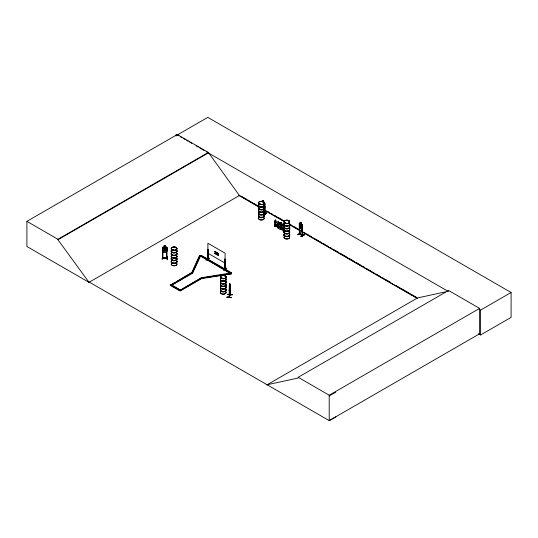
<?xml version="1.0" encoding="UTF-8"?>
<svg xmlns="http://www.w3.org/2000/svg" width="538" height="538" viewBox="0 0 538 538"><rect width="100%" height="100%" fill="white"/><g stroke="black" fill="none" stroke-linecap="round" stroke-linejoin="round"><path stroke-width="0.81" d="M229.43 285.712L229.396 297.299L229.309 296.66M229.188 289.868L229.269 290.796L229.861 288.772L229.8 284.602L229.531 286.377M229.861 288.792L229.934 287.305M275.765 225.859L275.96 222.719A1.015 0.592 59.5 0 0 275.806 221.333L275.792 220.318M281.287 229.054L281.435 225.933M162.55 256.525L162.187 259.356L162.577 256.727M162.577 250.708L163.041 251.932L166.565 251.966L167.029 250.748M162.967 248.052L162.55 248.139L162.967 248.052L162.953 258.106M162.55 258.092L162.577 247.393L163.054 246.969L166.545 247.023L167.022 247.514L166.975 258.193C155.253 258.785 169.571 256.734 166.659 258.173M166.982 257.702L162.55 257.749L166.565 257.796M163.041 251.932L162.631 247.413M162.98 257.756L162.98 258.119M166.545 247.056L167.076 247.493C167.385 251.011 167.325 253.216 163.081 251.865M166.619 248.119L167.029 248.126L166.619 248.119L166.625 258.173M167.157 256.599L167.264 259.444L167.177 256.613M229.531 284.138L229.47 284.548M227.023 297.225C241.125 298.153 217.513 296.33 231.535 297.635M231.569 297.487L227.023 297.198M274.925 225.429L275.402 225.254L275.241 226.121L275.147 225.106L274.481 225.409L274.535 225.98L280.547 222.698L274.743 226.094L280.533 222.698L280.251 222.349L281.34 222.961L275.624 226.592M275.806 225.839L274.857 225.24L274.911 225.933L274.857 225.24C275.954 225.126 274.474 225.792 275.389 225.24M275.409 225.287L275.073 225.59L275.227 225.247M277.749 227.063C278.913 226.155 277.124 228.273 278.005 226.908M278.233 226.969L277.951 227.009M280.56 223.236L281.145 223.162M280.547 228.516L280.95 228.522L280.379 228.428L280.379 229.154M283.667 224.877L283.654 225.873A1.015 0.592 59.5 0 0 283.506 227.09L283.62 230.446L283.929 230.17M283.499 230.378C284.434 230.506 283.123 229.847 283.815 231.071M283.929 230.338L283.661 230.277M283.701 227.386L280.123 229.201L283.903 227.164M172.395 249.773C171.649 248.986 172.974 250.331 172.725 249.8M172.853 249.706L172.658 249.686M175.919 247.675L175.973 247.843M176.02 247.857L175.637 247.675M221.367 278.166L221.555 277.803L222.133 278.166M224.817 276.216L225.153 276.129M259.437 203.956L259.706 203.613M259.726 203.626L260.022 203.922M259.746 204.137L260.291 203.956L259.867 203.667M262.874 202.147L263.25 201.784M284.905 222.94L285.644 222.698M285.335 222.618L285.113 222.961L285.691 222.719M285.53 222.994L285.335 222.658M288.435 220.943L288.765 221.071L288.348 220.936M229.275 285.873L229.861 283.856L229.867 294.965L230.136 294.723L229.437 297.245M229.322 285.88L229.645 284.911L229.43 287.998M230.035 284.999L230.022 294.979L230.096 284.763M227.769 294.481L232.322 294.73L227.769 294.273M230.109 294.387L229.208 297.265L229.457 296.889M229.437 296.882L229.867 294.71M229.84 294.945L229.908 294.367M280.91 228.428L280.473 228.704L280.406 225.355A1.015 0.592 59.5 0 1 280.601 224.111L280.601 223.216M280.823 228.401L280.715 229.343L280.843 228.502M275.153 225.422L274.999 225.361M300.379 223.418L300.339 222.214L301.435 222.806L301.374 228.98L302.107 229.403L302.464 228.341M278.22 226.875L277.776 227.002M229.739 287.702L229.605 286.989C229.423 293.136 229.269 283.257 229.605 286.424M277.958 221.481L277.911 222.557A1.015 0.592 59.5 0 0 277.756 223.774L277.85 227.164M281.542 225.785L281.327 229.027L280.715 228.509M300.735 232.846L297.702 234.615M176.699 281.562L191.79 272.853L199.672 255.543L230.869 273.19L231.098 273.997L201.663 278.556L180.116 290.997L170.237 285.295L191.79 272.537L192.644 272.672L200.533 255.678L201.165 255.315L231.501 272.833L230.869 273.506L226.78 274.138M191.79 272.537L192.416 273.217L191.79 272.853L199.672 255.543M191.79 272.853L192.644 272.981L200.533 255.678M207.729 258.953L208.206 259.437L207.876 249.296L207.769 259.356L208.213 259.424M224.985 269.269L224.823 259.081L224.716 269.141L224.891 268.677M224.729 269.135L225.153 269.222L224.729 268.771M299.531 233.734L299.612 233.862M299.693 233.667L299.572 234.124L299.693 226.572M299.363 233.855L302.585 235.684L302.282 235.133L302.625 235.328M264.676 211.414L264.972 214.07L264.676 203.949L264.669 213.882M229.282 297.05L229.47 284.071M172.355 249.585L172.59 249.713M172.886 249.585L172.395 249.551M262.874 201.945L263.23 201.79M215.469 252.692L214.978 251.434L215.469 252.692L216.31 252.201L215.456 253.095L216.128 254.272L215.772 252.86M215.651 252.591L216.061 252.053M218.159 253.264L217.567 253.909L216.901 252.746L217.742 253.801L216.881 254.709L218.408 253.411M214.978 251.434L215.509 252.719L214.783 253.499L215.63 252.988L216.31 254.171M217.13 254.851L217.87 254.071L218.408 255.382L217.554 254.306M263.761 206.128L264.293 205.455L264.293 203.169L263.761 202.449L264.891 203.458L264.891 214.158L264.669 213.519M216.31 252.201L215.597 252.968L216.128 254.272M216.881 254.709L217.608 253.929L217.076 252.645M162.51 257.635L162.516 258.106M277.911 221.501L278.274 221.448M283.661 224.823L284.111 224.83M222.107 278.119L221.454 278.166M299.619 223.021L299.269 223.27L300.412 223.478M276.155 226.108L276.068 225.63L275.483 225.973C276.317 227.52 273.701 225.2 274.77 226.108M280.19 222.503L274.414 225.913L280.251 222.349M280.459 222.55L281.26 223.095M281.065 222.994L281.414 223.196M281.219 223.068L275.564 226.451M280.399 225.893L277.225 227.534L277.89 226.693M282.995 224.117L282.49 224.413L283.58 225.025M278.267 228.112L284.185 224.736L283.075 223.983M278.307 228.139L278.98 227.312L278.314 227.951L277.393 227.433L277.978 226.74M280.15 229.222L283.694 227.043M280.816 229.591L281.677 228.865L281.004 229.504M284.064 228.085L281.159 229.787L283.99 227.991L280.789 229.571L283.761 227.816M282.981 230.863L283.829 230.251M283.136 230.936L283.055 230.358L283.721 230.056L283.136 230.748L284.145 230.97L284.071 231.474M289.834 228.045C288.644 228.26 290.54 228.28 289.626 227.937M263.714 205.899L264.824 206.915L264.454 211.219L264.783 210.183L284.38 221.481M264.857 206.895L264.427 206.303M275.066 225.059L275.066 225.489L274.884 222.167A1.015 0.592 59.5 0 1 275.039 220.95L275.079 220.022M275.96 222.719L275.913 222.745A1.015 0.592 59.5 0 0 275.765 221.36L275.806 220.432M274.884 222.167L274.931 222.14A1.015 0.592 59.5 0 1 275.079 220.923M278.637 222.967L278.637 222.066L278.637 222.967A1.015 0.592 59.5 0 1 278.785 224.353L278.59 227.493L277.951 226.969M275.147 225.106L274.481 225.409M276.155 225.678L275.483 225.973M275.369 226.39L281.34 222.961M275.436 226.485L281.34 223.048M281.327 223.626L281.287 224.548L281.32 223.512M280.406 225.355L280.52 228.751M281.515 224.992L282.1 224.554L283.19 225.261L282.1 224.554M277.218 227.527L283.075 224.064L281.69 225.052M277.359 227.608L280.278 225.913M281.764 225.086L283.291 224.185L281.905 225.173M280.486 226.034C278.953 227.197 275.987 227.601 278.395 228.132M278.112 228.038L283.97 224.615M278.455 228.22L284.172 224.676M281.098 229.699L280.002 229.027L280.668 228.294M279.908 229.08L283.687 226.767L283.102 227.197M283.432 230.916L283.486 230.156L283.815 230.345M207.876 259.249L208.172 259.417L208.172 249.464M206.182 259.995L209.215 258.22M299.397 223.916L299.693 224.084M226.706 268.112L223.492 270.197L226.727 268.28M302.181 225.63L302.585 225.731L302.181 225.63L302.134 235.583L302.564 235.657M297.675 234.776L300.89 232.88M302.255 235.24L299.417 233.869L299.35 223.283L299.289 233.976L302.47 235.752L302.464 225.072L301.374 224.043L301.899 224.79L301.899 227.076L301.367 227.749L300.379 227.177L299.848 225.893L299.848 223.606L300.379 223.499M304.192 234.622C294.192 240.641 311.146 231.024 301.139 236.774M300.957 236.68L304.165 234.595M89.389 282.161L89.039 282.369L26.9 246.491L26.9 221.353L177.298 134.52L208.347 152.442L239.397 195.509L258.986 206.821M177.298 134.52L177.298 134.984L207.796 117.378L511.1 292.49L511.1 317.373L480.602 334.979L478.423 333.715M26.9 221.353L57.949 239.275L208.347 152.442M335.793 416.869L329.209 420.622L89.348 282.141L88.992 282.342L57.949 239.74L208.347 152.906M88.992 282.342L239.746 195.307M264.521 202.806L264.891 203.458M264.972 204.117L264.568 204.016M264.857 206.767L264.528 207.755M264.857 213.774L264.79 213.774M266.566 212.981L263.976 214.474L266.579 213.001L264.158 214.79L266.74 213.27M263.976 214.682L266.592 213.176M199.672 255.853L200.533 255.987L201.165 255.315M215.509 252.719L214.803 251.535M214.783 253.499L215.032 253.64M217.964 255.335L218.408 255.382M170.237 285.295L175.267 282.389M192.416 272.901L170.869 285.658L192.416 273.217M231.098 273.687L201.663 278.24L201.037 277.877L179.484 290.634L181.642 289.39M183.075 288.556L188.105 285.658M189.544 284.824L201.037 278.193L201.663 278.556L201.434 277.749L231.501 272.833M170.237 284.979L180.116 290.681L201.663 278.24M300.339 222.214L300.365 228.408L299.599 227.964L299.283 226.552M299.646 227.937L302.134 229.376M266.767 384.979L417.522 297.938L445.296 291.899M267.117 384.771L298.166 378.019L298.166 377.299L448.564 290.466L479.614 308.388L479.614 333.789L329.209 420.622L329.209 395.222L479.614 308.388M448.564 291.186L448.215 291.394L206.182 151.655M479.163 309.263L480.602 310.096L511.1 292.49M329.209 395.948L335.793 392.195M263.169 202.032L262.894 202.1M285.644 223.055L285.221 223.122M221.885 278.052L221.474 277.917M278.22 227.016L277.736 226.841L277.736 227.567M278.509 224.245L278.415 223.795M172.368 249.437L172.974 249.531M285.49 222.907L285.113 223.095M302.255 235.503L302.289 225.57M229.76 284.488L229.43 288.98L229.316 288.429M202.254 277.931L203.889 277.675M205.523 277.426L211.246 276.539M212.88 276.29L217.789 275.53M219.423 275.274L225.146 274.387M278.422 224.252L278.65 223.848M281.246 225.886L281.414 225.859A1.015 0.592 59.5 0 0 281.327 224.521M299.558 234.104L299.579 224.151M302.504 235.409L299.727 233.801M302.464 235.772L302.497 225.079L299.632 223.075M209.349 258.274L206.02 260.083M229.887 284.017L229.692 284.508C229.887 281.502 229.343 285.133 229.605 283.627M229.269 285.846L229.242 297.285M227.769 294.414L232.295 294.824M280.742 222.981L281.287 223.647M283.546 230.318L283.721 230.056M259.672 204.003L259.551 203.767M167.022 259.235L167.177 256.754M282.49 224.326L283.58 224.945L283.613 225.899A1.015 0.592 59.5 0 0 283.459 227.117M281.515 224.904L282.605 225.516M278.166 223.573L279.256 224.279L278.166 223.66M278.637 227.466L277.682 226.875L277.682 227.601M280.002 228.596L280.083 228.986M274.562 225.799L275.483 226.316M280.762 229.309L280.433 228.394M283.055 230.789L284.225 231.548M225.119 269.195L224.823 259.081M224.716 269.101L225.005 269.269L225.119 253.203L207.876 243.25L207.93 259.262M177.298 134.984L178.744 135.818M180.19 136.652L181.636 137.486M183.075 138.32L185.24 139.571M186.686 140.405L188.132 141.238M189.578 142.072L191.743 143.323M196.074 145.825L198.24 147.076M199.685 147.91L204.016 150.405M300.379 223.909L301.367 224.481M300.379 226.195L301.367 226.767M241.199 196.141L246.276 199.073M247.729 199.914L249.908 201.172M251.354 202.006L252.806 202.846M254.259 203.68L256.438 204.938M257.89 205.778L259.336 206.619M268.045 211.642L269.498 212.483M270.95 213.317L272.396 214.158M274.575 215.415L276.028 216.249M277.48 217.09L284.01 220.856M289.814 224.211L291.993 225.469M293.439 226.303L298.523 229.235M299.969 230.076L302.148 231.333M303.6 232.167L305.053 233.008M306.505 233.848L308.678 235.099M310.13 235.94L311.583 236.781M313.755 238.031L315.207 238.872M316.66 239.713L318.839 240.97M320.292 241.804L321.737 242.645M323.19 243.479L325.369 244.736M326.822 245.577L328.267 246.411M330.446 247.668L331.899 248.509M333.352 249.343L338.429 252.275M339.881 253.116L347.864 257.722M349.31 258.563L354.394 261.495M355.84 262.329L360.924 265.268M362.37 266.102L364.549 267.359M366.001 268.2L367.454 269.034M368.907 269.874L371.079 271.132M372.531 271.966L373.984 272.806M376.156 274.064L377.609 274.898M379.061 275.738L380.514 276.572M382.693 277.83L384.139 278.671M385.591 279.504L390.669 282.443M395.753 285.375L400.104 287.884M401.556 288.724L410.265 293.748M411.711 294.589L416.795 297.521M289.457 224.413L417.165 298.146M238.919 195.442L258.576 206.794M265.859 210.997L284.057 221.501M289.881 224.864L298.617 229.908M300.07 230.748L417.273 298.415M207.876 253.203L225.119 263.156M201.884 256.041L231.501 273.143M200.533 255.987L231.098 273.997M298.166 377.299L329.209 395.222M275.402 219.84L275.765 220.459M263.902 205.731L264.212 205.798M284.158 224.951L284.34 225.415M278.408 221.636L278.576 221.979M201.663 278.556L201.434 277.749M218.226 255.483L217.695 254.178L218.146 255.234M216.901 252.746L217.426 254.037M283.741 230.425L283.64 230.008M229.195 289.834L229.316 290.796M274.931 222.14L275.079 225.429M480.602 310.096L480.602 334.979M281.677 228.865L281.677 229.296M281.589 228.818L281.589 229.161M280.755 223.31L279.666 222.779M278.98 227.312L278.98 227.742M278.899 227.258L278.899 227.608M276.068 225.63L276.068 225.973M264.286 206.592L264.286 208.879M176.081 134.426L176.081 136.074M57.949 239.275L57.949 239.74M289.35 226.283A2.892 1.668 0 0 1 286.841 228.791A2.892 1.668 0 0 1 284.34 226.283M289.316 226.458A2.851 1.648 0 0 1 286.841 228.926A2.851 1.648 0 0 1 284.373 226.458M289.296 228.603A2.831 1.634 0 0 1 286.841 231.058A2.831 1.634 0 0 1 284.394 228.603M289.316 228.764A2.851 1.648 0 0 1 286.841 231.232A2.851 1.648 0 0 1 284.373 228.764M289.35 223.539A2.892 1.668 0 0 1 286.841 226.041A2.892 1.668 0 0 1 284.34 223.539M289.316 225.994A2.851 1.648 0 0 1 286.841 228.468A2.851 1.648 0 0 1 284.373 225.994M289.316 223.707A2.851 1.648 0 0 1 286.841 226.182A2.851 1.648 0 0 1 284.373 223.707M289.35 226.142A2.892 1.668 0 0 1 286.841 228.65A2.892 1.668 0 0 1 284.34 226.142M289.35 223.398A2.892 1.668 0 0 1 286.841 225.899A2.892 1.668 0 0 1 284.34 223.398M289.31 223.25A2.845 1.641 0 0 1 286.841 225.718A2.845 1.641 0 0 1 284.38 223.25M289.35 234.111A2.892 1.668 0 0 1 286.841 236.619A2.892 1.668 0 0 1 284.34 234.111M289.316 234.286A2.851 1.648 0 0 1 286.841 236.754A2.851 1.648 0 0 1 284.373 234.286M289.296 236.431A2.831 1.634 0 0 1 286.841 238.885A2.831 1.634 0 0 1 284.394 236.431M289.296 229.013A2.831 1.634 0 0 1 286.841 231.468A2.831 1.634 0 0 1 284.394 229.013M289.316 236.592A2.851 1.648 0 0 1 286.841 239.06A2.851 1.648 0 0 1 284.373 236.592M289.316 228.872A2.858 1.648 0 0 1 286.841 231.347A2.858 1.648 0 0 1 284.373 228.872M289.35 231.367A2.892 1.668 0 0 1 286.841 233.869A2.892 1.668 0 0 1 284.34 231.367M289.316 233.822A2.851 1.648 0 0 1 286.841 236.296A2.851 1.648 0 0 1 284.373 233.822M289.31 231.542A2.845 1.641 0 0 1 286.841 234.003A2.845 1.641 0 0 1 284.38 231.542M289.35 233.969A2.892 1.668 0 0 1 286.841 236.478A2.892 1.668 0 0 1 284.34 233.969M289.35 231.226A2.892 1.668 0 0 1 286.841 233.727A2.892 1.668 0 0 1 284.34 231.226M289.31 231.078A2.845 1.641 0 0 1 286.841 233.546A2.845 1.641 0 0 1 284.38 231.078M263.876 207.298A2.892 1.668 0 0 1 261.374 209.8A2.892 1.668 0 0 1 258.872 207.298M263.842 207.473A2.845 1.641 0 0 1 261.374 209.934A2.845 1.641 0 0 1 258.913 207.473M263.828 209.618A2.831 1.634 0 0 1 261.374 212.073A2.831 1.634 0 0 1 258.919 209.618M263.842 209.766A2.851 1.648 0 0 1 261.374 212.241A2.851 1.648 0 0 1 258.906 209.766M263.876 204.554A2.892 1.668 0 0 1 261.374 207.056A2.892 1.668 0 0 1 258.872 204.554M263.842 207.009A2.851 1.648 0 0 1 261.374 209.477A2.851 1.648 0 0 1 258.906 207.009M263.842 204.722A2.845 1.641 0 0 1 261.374 207.191A2.845 1.641 0 0 1 258.913 204.722M263.876 207.157A2.892 1.668 0 0 1 261.374 209.659A2.892 1.668 0 0 1 258.872 207.157M263.876 204.406A2.892 1.668 0 0 1 261.374 206.915A2.892 1.668 0 0 1 258.872 204.406M263.842 204.265A2.845 1.641 0 0 1 261.374 206.726A2.845 1.641 0 0 1 258.913 204.265M263.876 215.126A2.892 1.668 0 0 1 261.374 217.628A2.892 1.668 0 0 1 258.872 215.126M263.842 215.294A2.851 1.648 0 0 1 261.374 217.769A2.851 1.648 0 0 1 258.906 215.294M263.828 217.446A2.831 1.634 0 0 1 261.374 219.901A2.831 1.634 0 0 1 258.919 217.446M263.842 210.022A2.845 1.641 0 0 1 261.374 212.49A2.845 1.641 0 0 1 258.913 210.022M263.842 217.601A2.851 1.648 0 0 1 261.374 220.069A2.851 1.648 0 0 1 258.906 217.601M263.849 209.881A2.858 1.648 0 0 1 261.374 212.355A2.858 1.648 0 0 1 258.899 209.881M263.876 212.382A2.892 1.668 0 0 1 261.374 214.884A2.892 1.668 0 0 1 258.872 212.382M263.842 214.837A2.851 1.648 0 0 1 261.374 217.305A2.851 1.648 0 0 1 258.906 214.837M263.842 212.55A2.845 1.641 0 0 1 261.374 215.018A2.845 1.641 0 0 1 258.913 212.55M263.876 214.985A2.892 1.668 0 0 1 261.374 217.486A2.892 1.668 0 0 1 258.872 214.985M263.876 212.234A2.892 1.668 0 0 1 261.374 214.743A2.892 1.668 0 0 1 258.872 212.234M263.842 212.093A2.845 1.641 0 0 1 261.374 214.554A2.845 1.641 0 0 1 258.913 212.093M225.765 281.448A2.892 1.668 0 0 1 223.257 283.95A2.892 1.668 0 0 1 220.755 281.448M225.731 281.623A2.851 1.648 0 0 1 223.257 284.091A2.851 1.648 0 0 1 220.788 281.623M225.711 283.768A2.831 1.634 0 0 1 223.257 286.223A2.831 1.634 0 0 1 220.802 283.768M225.731 283.929A2.851 1.648 0 0 1 223.257 286.398A2.851 1.648 0 0 1 220.788 283.929M225.765 278.704A2.892 1.668 0 0 1 223.257 281.206A2.892 1.668 0 0 1 220.755 278.704M225.731 281.159A2.851 1.648 0 0 1 223.257 283.627A2.851 1.648 0 0 1 220.788 281.159M225.731 278.872A2.851 1.648 0 0 1 223.257 281.34A2.851 1.648 0 0 1 220.788 278.872M225.765 281.307A2.892 1.668 0 0 1 223.257 283.808A2.892 1.668 0 0 1 220.755 281.307M225.765 278.563A2.892 1.668 0 0 1 223.257 281.065A2.892 1.668 0 0 1 220.755 278.563M225.725 278.415A2.845 1.641 0 0 1 223.257 280.876A2.845 1.641 0 0 1 220.795 278.415M225.765 289.276A2.892 1.668 0 0 1 223.257 291.778A2.892 1.668 0 0 1 220.755 289.276M225.731 289.451A2.851 1.648 0 0 1 223.257 291.919A2.851 1.648 0 0 1 220.788 289.451M225.711 291.596A2.831 1.634 0 0 1 223.257 294.051A2.831 1.634 0 0 1 220.802 291.596M225.718 284.172A2.838 1.641 0 0 1 223.257 286.633A2.838 1.641 0 0 1 220.802 284.172M225.731 291.757A2.851 1.648 0 0 1 223.257 294.225A2.851 1.648 0 0 1 220.788 291.757M225.731 284.024A2.858 1.648 0 0 1 223.257 286.498A2.858 1.648 0 0 1 220.782 284.024M225.765 286.532A2.892 1.668 0 0 1 223.257 289.034A2.892 1.668 0 0 1 220.755 286.532M225.731 288.987A2.851 1.648 0 0 1 223.257 291.455A2.851 1.648 0 0 1 220.788 288.987M225.731 286.7A2.851 1.648 0 0 1 223.257 289.168A2.851 1.648 0 0 1 220.788 286.7M225.765 289.135A2.892 1.668 0 0 1 223.257 291.636A2.892 1.668 0 0 1 220.755 289.135M225.765 286.391A2.892 1.668 0 0 1 223.257 288.893A2.892 1.668 0 0 1 220.755 286.391M225.731 286.243A2.851 1.648 0 0 1 223.257 288.711A2.851 1.648 0 0 1 220.788 286.243M176.834 255.785A2.831 1.634 0 0 1 174.097 257.843A2.831 1.634 0 0 1 171.36 255.785M176.854 250.89A2.851 1.648 0 0 1 174.097 252.961A2.851 1.648 0 0 1 171.346 250.89M176.854 250.426A2.851 1.648 0 0 1 174.097 252.504A2.851 1.648 0 0 1 171.346 250.426M176.854 253.633A2.851 1.648 0 0 1 174.097 255.705A2.851 1.648 0 0 1 171.346 253.633M176.605 253.068A2.892 1.668 0 0 1 174.473 255.557A2.892 1.668 0 0 1 171.306 253.472M176.605 252.927A2.892 1.668 0 0 1 174.473 255.416A2.892 1.668 0 0 1 171.306 253.331M176.854 253.176A2.851 1.648 0 0 1 174.097 255.247A2.851 1.648 0 0 1 171.346 253.176M176.605 250.318A2.892 1.668 0 0 1 174.473 252.813A2.892 1.668 0 0 1 171.306 250.721M176.605 250.177A2.892 1.668 0 0 1 174.473 252.672A2.892 1.668 0 0 1 171.306 250.58M176.854 255.94A2.851 1.648 0 0 1 174.097 258.011A2.851 1.648 0 0 1 171.346 255.94M176.841 256.182A2.838 1.641 0 0 1 174.097 258.247A2.838 1.641 0 0 1 171.353 256.182M176.834 263.613A2.831 1.634 0 0 1 174.097 265.671A2.831 1.634 0 0 1 171.36 263.613M176.861 256.048A2.858 1.648 0 0 1 174.097 258.126A2.858 1.648 0 0 1 171.34 256.048M176.854 258.717A2.851 1.648 0 0 1 174.097 260.789A2.851 1.648 0 0 1 171.346 258.717M176.854 258.253A2.851 1.648 0 0 1 174.097 260.331A2.851 1.648 0 0 1 171.346 258.253M176.854 261.461A2.851 1.648 0 0 1 174.097 263.533A2.851 1.648 0 0 1 171.346 261.461M176.605 260.896A2.892 1.668 0 0 1 174.473 263.385A2.892 1.668 0 0 1 171.306 261.3M176.605 260.755A2.892 1.668 0 0 1 174.473 263.243A2.892 1.668 0 0 1 171.306 261.159M176.854 261.004A2.851 1.648 0 0 1 174.097 263.075A2.851 1.648 0 0 1 171.346 261.004M176.605 258.146A2.892 1.668 0 0 1 174.473 260.641A2.892 1.668 0 0 1 171.306 258.549M176.605 258.005A2.892 1.668 0 0 1 174.473 260.5A2.892 1.668 0 0 1 171.306 258.408M176.854 263.768A2.851 1.648 0 0 1 174.097 265.839A2.851 1.648 0 0 1 171.346 263.768M164.077 245.758L164.124 247.056L163.377 247.446L163.377 249.733L164.124 250.728L165.529 250.755L166.276 249.787L166.276 247.5L165.529 247.076L165.576 245.785L164.077 245.785M166.141 250.264L165.63 250.264L164.836 249.101L163.532 250.271L164.514 248.825L163.579 247.413L164.81 248.556L166.087 247.453L165.132 248.845L166.141 250.264M262.773 200.573L263.835 201.185L262.773 200.573M165.274 246.054L164.379 246.041L164.379 246.444L165.274 246.465L165.274 246.054M165.529 247.487L164.124 247.46L164.124 249.746L165.529 249.773L165.529 247.487M280.359 223.539L279.269 222.92L280.359 223.539M279.773 223.882L278.684 223.27L279.773 223.882M263.586 201.326L262.947 200.963L263.586 201.737L263.586 201.326M301.193 222.954L300.554 222.584L301.193 223.357L301.193 222.954M180.116 289.955L171.494 284.979L180.116 289.955M285.416 223.203A2.851 1.648 0 0 0 289.7 221.777A2.851 1.648 0 0 0 285.416 220.351A2.851 1.648 0 0 0 285.416 223.203M285.429 223.418A2.831 1.634 0 0 0 289.679 222.006A2.831 1.634 0 0 0 285.429 220.587A2.831 1.634 0 0 0 285.429 223.418M285.416 223.297A2.858 1.648 0 0 0 289.7 221.864A2.858 1.648 0 0 0 285.416 220.439A2.858 1.648 0 0 0 285.416 223.297M259.948 204.305A2.858 1.648 0 0 0 264.232 202.873A2.858 1.648 0 0 0 259.948 201.447A2.858 1.648 0 0 0 259.948 204.305M259.955 204.44A2.845 1.641 0 0 0 264.219 203.014A2.845 1.641 0 0 0 259.955 201.595A2.845 1.641 0 0 0 259.955 204.44M221.831 278.354A2.851 1.648 0 0 0 226.108 276.929A2.851 1.648 0 0 0 221.831 275.503A2.851 1.648 0 0 0 221.831 278.354M221.844 278.583A2.831 1.634 0 0 0 226.094 277.171A2.831 1.634 0 0 0 221.844 275.752A2.831 1.634 0 0 0 221.844 278.583M221.239 278.186A2.858 1.648 0 0 0 226.021 277.447A2.858 1.648 0 0 0 222.517 275.429A2.858 1.648 0 0 0 221.239 278.186M172.678 249.968A2.845 1.641 0 0 0 176.941 248.549A2.845 1.641 0 0 0 172.678 247.124A2.845 1.641 0 0 0 172.678 249.968M172.678 250.21A2.845 1.641 0 0 0 176.941 248.785A2.845 1.641 0 0 0 172.678 247.366A2.845 1.641 0 0 0 172.678 250.21M172.671 250.076A2.858 1.648 0 0 0 176.955 248.643A2.858 1.648 0 0 0 172.671 247.218A2.858 1.648 0 0 0 172.671 250.076"/></g></svg>
